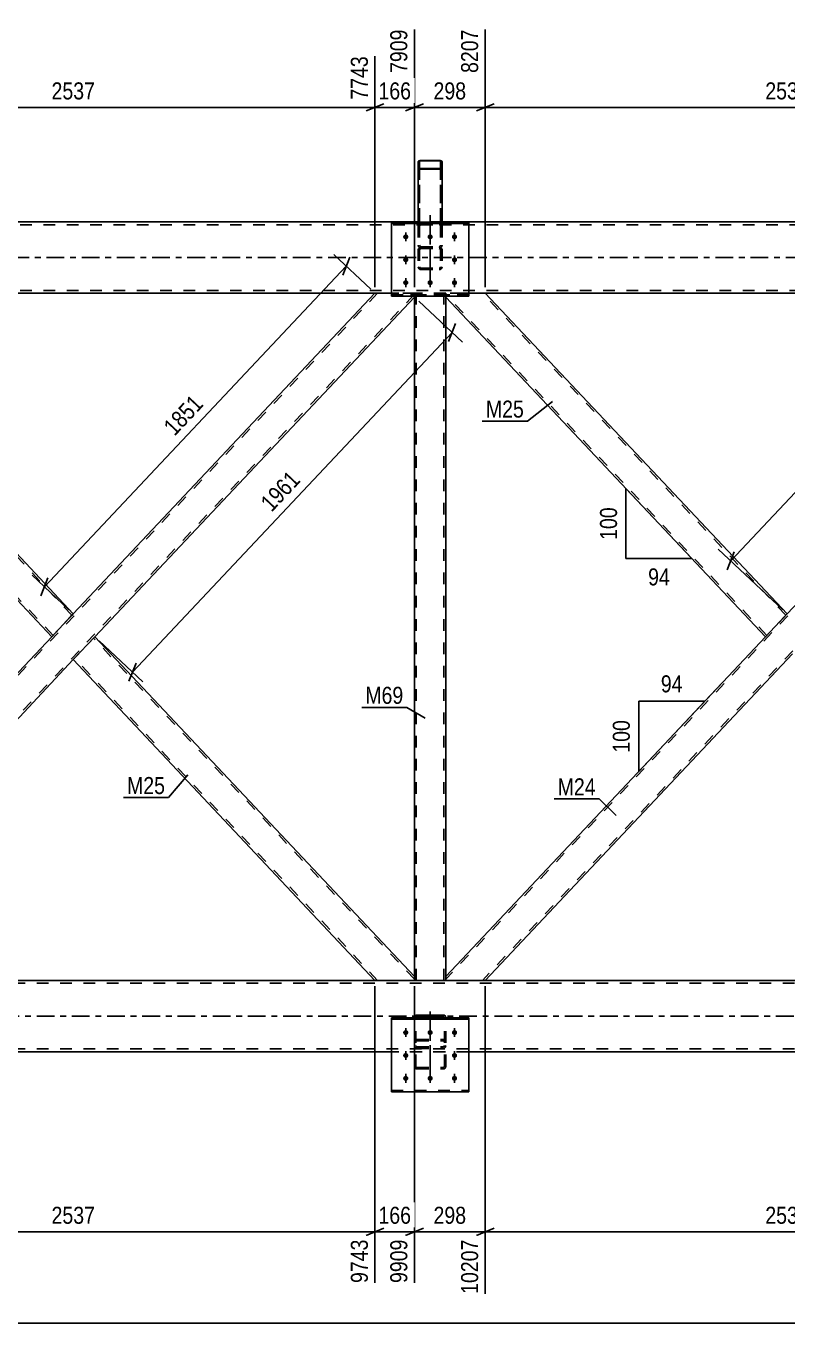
# Model space of a CAD drawing. Header units: millimetres. Extents: x -156 to 1033, y -616 to 225.
# Drawn here: x 232.9 to 360.9, y -179.3 to 39 of the extents above; entities that cross this region are included whole.
import ezdxf

# ---------------------------------------------------------------- set-up
doc = ezdxf.new("R2010")
doc.units = ezdxf.units.MM
doc.linetypes.add('DXK_LINE_DOT2', pattern=[3.9198, 1.9599, -1.9599])
doc.linetypes.add('DXK_LINE_DOT3', pattern=[5.9187, 2.979, -0.9799, 0.9799, -0.9799])
doc.styles.add('Arial Narrow', font='ARIALN.TTF', dxfattribs={"height": 0.2})

# ---------------------------------------------------------------- blocks, each defined once
blk = doc.blocks.new('Bolt-404205526-1404 - 1399')
at = {"color": 1, "linetype": 'DXK_LINE_DOT2'}
for p, q in [((296.8, -129.99), (296.8, -131.12)), ((300.9, -129.99), (300.9, -131.12)), ((305, -129.99), (305, -131.12)), ((296.8, -133.84), (296.8, -134.97)), ((305, -133.84), (305, -134.97)), ((296.8, -137.69), (296.8, -138.83)), ((300.9, -137.69), (300.9, -138.83)), ((305, -137.69), (305, -138.83))]:
    blk.add_line(p, q, dxfattribs=at)
blk = doc.blocks.new('Bolt-404205526-1406 - 1399')
at = {"color": 1, "linetype": 'DXK_LINE_DOT2'}
for p, q in [((296.8, 3.08), (296.8, 4.21)), ((300.9, 3.08), (300.9, 4.21)), ((305, 3.08), (305, 4.21)), ((296.8, -0.77), (296.8, 0.36)), ((305, -0.77), (305, 0.36)), ((296.8, -4.63), (296.8, -3.49)), ((300.9, -4.63), (300.9, -3.49)), ((305, -4.63), (305, -3.49))]:
    blk.add_line(p, q, dxfattribs=at)
blk = doc.blocks.new('Bolt-404205526-1407 - 1399')
at = {"linetype": 'Continuous'}
for points in [[(296.8, 3.89), (296.89, 3.88), (296.98, 3.85), (297.06, 3.81), (297.13, 3.75), (297.18, 3.68), (297.22, 3.6), (297.24, 3.52), (297.24, 3.43), (297.22, 3.35), (297.18, 3.27), (297.13, 3.2), (297.06, 3.14), (296.98, 3.1), (296.89, 3.07), (296.8, 3.06), (296.71, 3.07), (296.62, 3.1), (296.54, 3.14), (296.47, 3.2), (296.42, 3.27), (296.38, 3.35), (296.36, 3.43), (296.36, 3.52), (296.38, 3.6), (296.42, 3.68), (296.47, 3.75), (296.54, 3.81), (296.62, 3.85), (296.71, 3.88)], [(300.9, 3.89), (300.99, 3.88), (301.08, 3.85), (301.16, 3.81), (301.23, 3.75), (301.28, 3.68), (301.32, 3.6), (301.34, 3.52), (301.34, 3.43), (301.32, 3.35), (301.28, 3.27), (301.23, 3.2), (301.16, 3.14), (301.08, 3.1), (300.99, 3.07), (300.9, 3.06), (300.81, 3.07), (300.72, 3.1), (300.64, 3.14), (300.57, 3.2), (300.52, 3.27), (300.48, 3.35), (300.46, 3.43), (300.46, 3.52), (300.48, 3.6), (300.52, 3.68), (300.57, 3.75), (300.64, 3.81), (300.72, 3.85), (300.81, 3.88)], [(305, 3.89), (305.09, 3.88), (305.18, 3.85), (305.26, 3.81), (305.33, 3.75), (305.38, 3.68), (305.42, 3.6), (305.44, 3.52), (305.44, 3.43), (305.42, 3.35), (305.38, 3.27), (305.33, 3.2), (305.26, 3.14), (305.18, 3.1), (305.09, 3.07), (305, 3.06), (304.91, 3.07), (304.82, 3.1), (304.74, 3.14), (304.67, 3.2), (304.62, 3.27), (304.58, 3.35), (304.56, 3.43), (304.56, 3.52), (304.58, 3.6), (304.62, 3.68), (304.67, 3.75), (304.74, 3.81), (304.82, 3.85), (304.91, 3.88)], [(296.8, 0.04), (296.89, 0.03), (296.98, 0), (297.06, -0.04), (297.13, -0.1), (297.18, -0.17), (297.22, -0.25), (297.24, -0.33), (297.24, -0.42), (297.22, -0.51), (297.18, -0.58), (297.13, -0.65), (297.06, -0.71), (296.98, -0.76), (296.89, -0.78), (296.8, -0.79), (296.71, -0.78), (296.62, -0.76), (296.54, -0.71), (296.47, -0.65), (296.42, -0.58), (296.38, -0.51), (296.36, -0.42), (296.36, -0.33), (296.38, -0.25), (296.42, -0.17), (296.47, -0.1), (296.54, -0.04), (296.62, 0), (296.71, 0.03)], [(305, 0.04), (305.09, 0.03), (305.18, 0), (305.26, -0.04), (305.33, -0.1), (305.38, -0.17), (305.42, -0.25), (305.44, -0.33), (305.44, -0.42), (305.42, -0.51), (305.38, -0.58), (305.33, -0.65), (305.26, -0.71), (305.18, -0.76), (305.09, -0.78), (305, -0.79), (304.91, -0.78), (304.82, -0.76), (304.74, -0.71), (304.67, -0.65), (304.62, -0.58), (304.58, -0.51), (304.56, -0.42), (304.56, -0.33), (304.58, -0.25), (304.62, -0.17), (304.67, -0.1), (304.74, -0.04), (304.82, 0), (304.91, 0.03)], [(296.8, -3.82), (296.89, -3.83), (296.98, -3.85), (297.06, -3.9), (297.13, -3.95), (297.18, -4.02), (297.22, -4.1), (297.24, -4.19), (297.24, -4.27), (297.22, -4.36), (297.18, -4.44), (297.13, -4.51), (297.06, -4.56), (296.98, -4.61), (296.89, -4.63), (296.8, -4.64), (296.71, -4.63), (296.62, -4.61), (296.54, -4.56), (296.47, -4.51), (296.42, -4.44), (296.38, -4.36), (296.36, -4.27), (296.36, -4.19), (296.38, -4.1), (296.42, -4.02), (296.47, -3.95), (296.54, -3.9), (296.62, -3.85), (296.71, -3.83)], [(300.9, -3.82), (300.99, -3.83), (301.08, -3.85), (301.16, -3.9), (301.23, -3.95), (301.28, -4.02), (301.32, -4.1), (301.34, -4.19), (301.34, -4.27), (301.32, -4.36), (301.28, -4.44), (301.23, -4.51), (301.16, -4.56), (301.08, -4.61), (300.99, -4.63), (300.9, -4.64), (300.81, -4.63), (300.72, -4.61), (300.64, -4.56), (300.57, -4.51), (300.52, -4.44), (300.48, -4.36), (300.46, -4.27), (300.46, -4.19), (300.48, -4.1), (300.52, -4.02), (300.57, -3.95), (300.64, -3.9), (300.72, -3.85), (300.81, -3.83)], [(305, -3.82), (305.09, -3.83), (305.18, -3.85), (305.26, -3.9), (305.33, -3.95), (305.38, -4.02), (305.42, -4.1), (305.44, -4.19), (305.44, -4.27), (305.42, -4.36), (305.38, -4.44), (305.33, -4.51), (305.26, -4.56), (305.18, -4.61), (305.09, -4.63), (305, -4.64), (304.91, -4.63), (304.82, -4.61), (304.74, -4.56), (304.67, -4.51), (304.62, -4.44), (304.58, -4.36), (304.56, -4.27), (304.56, -4.19), (304.58, -4.1), (304.62, -4.02), (304.67, -3.95), (304.74, -3.9), (304.82, -3.85), (304.91, -3.83)]]:
    blk.add_hatch(color=1, dxfattribs=at).paths.add_polyline_path(points)
at = {"color": 1, "linetype": 'Continuous'}
for p, q in [((296.8, 3.87), (296.8, 2.74)), ((300.9, 3.87), (300.9, 2.74)), ((305, 3.87), (305, 2.74)), ((296.8, 0.02), (296.8, -1.12)), ((305, 0.02), (305, -1.12)), ((296.8, -3.83), (296.8, -4.97)), ((300.9, -3.83), (300.9, -4.97)), ((305, -3.83), (305, -4.97))]:
    blk.add_line(p, q, dxfattribs=at)
blk = doc.blocks.new('Bolt-404205526-1409 - 1399')
at = {"linetype": 'Continuous'}
for points in [[(296.8, -129.97), (296.89, -129.98), (296.98, -130), (297.06, -130.05), (297.13, -130.11), (297.18, -130.18), (297.22, -130.25), (297.24, -130.34), (297.24, -130.43), (297.22, -130.51), (297.18, -130.59), (297.13, -130.66), (297.06, -130.72), (296.98, -130.76), (296.89, -130.79), (296.8, -130.8), (296.71, -130.79), (296.62, -130.76), (296.54, -130.72), (296.47, -130.66), (296.42, -130.59), (296.38, -130.51), (296.36, -130.43), (296.36, -130.34), (296.38, -130.25), (296.42, -130.18), (296.47, -130.11), (296.54, -130.05), (296.62, -130), (296.71, -129.98)], [(300.9, -129.97), (300.99, -129.98), (301.08, -130), (301.16, -130.05), (301.23, -130.11), (301.28, -130.18), (301.32, -130.25), (301.34, -130.34), (301.34, -130.43), (301.32, -130.51), (301.28, -130.59), (301.23, -130.66), (301.16, -130.72), (301.08, -130.76), (300.99, -130.79), (300.9, -130.8), (300.81, -130.79), (300.72, -130.76), (300.64, -130.72), (300.57, -130.66), (300.52, -130.59), (300.48, -130.51), (300.46, -130.43), (300.46, -130.34), (300.48, -130.25), (300.52, -130.18), (300.57, -130.11), (300.64, -130.05), (300.72, -130), (300.81, -129.98)], [(305, -129.97), (305.09, -129.98), (305.18, -130), (305.26, -130.05), (305.33, -130.11), (305.38, -130.18), (305.42, -130.25), (305.44, -130.34), (305.44, -130.43), (305.42, -130.51), (305.38, -130.59), (305.33, -130.66), (305.26, -130.72), (305.18, -130.76), (305.09, -130.79), (305, -130.8), (304.91, -130.79), (304.82, -130.76), (304.74, -130.72), (304.67, -130.66), (304.62, -130.59), (304.58, -130.51), (304.56, -130.43), (304.56, -130.34), (304.58, -130.25), (304.62, -130.18), (304.67, -130.11), (304.74, -130.05), (304.82, -130), (304.91, -129.98)], [(296.8, -133.82), (296.89, -133.83), (296.98, -133.86), (297.06, -133.9), (297.13, -133.96), (297.18, -134.03), (297.22, -134.11), (297.24, -134.19), (297.24, -134.28), (297.22, -134.36), (297.18, -134.44), (297.13, -134.51), (297.06, -134.57), (296.98, -134.61), (296.89, -134.64), (296.8, -134.65), (296.71, -134.64), (296.62, -134.61), (296.54, -134.57), (296.47, -134.51), (296.42, -134.44), (296.38, -134.36), (296.36, -134.28), (296.36, -134.19), (296.38, -134.11), (296.42, -134.03), (296.47, -133.96), (296.54, -133.9), (296.62, -133.86), (296.71, -133.83)], [(305, -133.82), (305.09, -133.83), (305.18, -133.86), (305.26, -133.9), (305.33, -133.96), (305.38, -134.03), (305.42, -134.11), (305.44, -134.19), (305.44, -134.28), (305.42, -134.36), (305.38, -134.44), (305.33, -134.51), (305.26, -134.57), (305.18, -134.61), (305.09, -134.64), (305, -134.65), (304.91, -134.64), (304.82, -134.61), (304.74, -134.57), (304.67, -134.51), (304.62, -134.44), (304.58, -134.36), (304.56, -134.28), (304.56, -134.19), (304.58, -134.11), (304.62, -134.03), (304.67, -133.96), (304.74, -133.9), (304.82, -133.86), (304.91, -133.83)], [(296.8, -137.67), (296.89, -137.68), (296.98, -137.71), (297.06, -137.75), (297.13, -137.81), (297.18, -137.88), (297.22, -137.96), (297.24, -138.04), (297.24, -138.13), (297.22, -138.22), (297.18, -138.29), (297.13, -138.36), (297.06, -138.42), (296.98, -138.47), (296.89, -138.49), (296.8, -138.5), (296.71, -138.49), (296.62, -138.47), (296.54, -138.42), (296.47, -138.36), (296.42, -138.29), (296.38, -138.22), (296.36, -138.13), (296.36, -138.04), (296.38, -137.96), (296.42, -137.88), (296.47, -137.81), (296.54, -137.75), (296.62, -137.71), (296.71, -137.68)], [(300.9, -137.67), (300.99, -137.68), (301.08, -137.71), (301.16, -137.75), (301.23, -137.81), (301.28, -137.88), (301.32, -137.96), (301.34, -138.04), (301.34, -138.13), (301.32, -138.22), (301.28, -138.29), (301.23, -138.36), (301.16, -138.42), (301.08, -138.47), (300.99, -138.49), (300.9, -138.5), (300.81, -138.49), (300.72, -138.47), (300.64, -138.42), (300.57, -138.36), (300.52, -138.29), (300.48, -138.22), (300.46, -138.13), (300.46, -138.04), (300.48, -137.96), (300.52, -137.88), (300.57, -137.81), (300.64, -137.75), (300.72, -137.71), (300.81, -137.68)], [(305, -137.67), (305.09, -137.68), (305.18, -137.71), (305.26, -137.75), (305.33, -137.81), (305.38, -137.88), (305.42, -137.96), (305.44, -138.04), (305.44, -138.13), (305.42, -138.22), (305.38, -138.29), (305.33, -138.36), (305.26, -138.42), (305.18, -138.47), (305.09, -138.49), (305, -138.5), (304.91, -138.49), (304.82, -138.47), (304.74, -138.42), (304.67, -138.36), (304.62, -138.29), (304.58, -138.22), (304.56, -138.13), (304.56, -138.04), (304.58, -137.96), (304.62, -137.88), (304.67, -137.81), (304.74, -137.75), (304.82, -137.71), (304.91, -137.68)]]:
    blk.add_hatch(color=1, dxfattribs=at).paths.add_polyline_path(points)
at = {"color": 1, "linetype": 'Continuous'}
for p, q in [((296.8, -130.78), (296.8, -129.64)), ((300.9, -130.78), (300.9, -129.64)), ((305, -130.78), (305, -129.64)), ((296.8, -134.63), (296.8, -133.5)), ((305, -134.63), (305, -133.5)), ((296.8, -138.48), (296.8, -137.35)), ((300.9, -138.48), (300.9, -137.35)), ((305, -138.48), (305, -137.35))]:
    blk.add_line(p, q, dxfattribs=at)
blk = doc.blocks.new('Part-404205526-1579 - 1399')
at = {"color": 7, "linetype": 'DXK_LINE_DOT2'}
for p, q in [((298.26, -127.94), (298.27, -127.91)), ((298.26, -136.05), (298.26, -127.94)), ((298.52, -127.84), (298.5, -127.94)), ((298.5, -136.05), (298.5, -127.94)), ((298.57, -127.76), (298.52, -127.84)), ((298.65, -127.71), (298.57, -127.76)), ((298.74, -127.69), (298.65, -127.71)), ((298.74, -127.69), (303.06, -127.69)), ((303.15, -127.71), (303.06, -127.69)), ((303.23, -127.76), (303.15, -127.71)), ((303.28, -127.84), (303.23, -127.76)), ((303.3, -127.94), (303.28, -127.84)), ((303.3, -136.05), (303.3, -127.94)), ((303.53, -127.91), (303.54, -127.94)), ((303.54, -136.05), (303.54, -127.94)), ((298.3, -131.81), (298.26, -131.99)), ((298.3, -132.73), (298.26, -132.54)), ((298.4, -131.67), (298.3, -131.81)), ((298.56, -131.57), (298.4, -131.67)), ((298.5, -131.99), (298.52, -131.9)), ((298.5, -132.54), (298.52, -132.64)), ((298.52, -131.9), (298.57, -131.83)), ((298.52, -132.64), (298.57, -132.72)), ((298.74, -131.54), (298.56, -131.57)), ((298.74, -133.05), (298.56, -133.01)), ((298.57, -131.83), (298.65, -131.78)), ((298.57, -132.72), (298.65, -132.78)), ((298.65, -131.78), (298.74, -131.76)), ((298.65, -132.78), (298.74, -132.79)), ((298.74, -131.54), (303.06, -131.54)), ((298.74, -131.76), (303.06, -131.76)), ((298.74, -132.79), (303.06, -132.79)), ((298.74, -133.05), (303.06, -133.05)), ((303.24, -131.57), (303.06, -131.54)), ((303.06, -131.76), (303.15, -131.78)), ((303.06, -132.79), (303.15, -132.78)), ((303.24, -133.01), (303.06, -133.05)), ((303.15, -131.78), (303.23, -131.83)), ((303.15, -132.78), (303.23, -132.72)), ((303.23, -131.83), (303.28, -131.9)), ((303.23, -132.72), (303.28, -132.64)), ((303.4, -131.67), (303.24, -131.57)), ((303.28, -131.9), (303.3, -131.99)), ((303.28, -132.64), (303.3, -132.54)), ((303.5, -131.81), (303.4, -131.67)), ((303.54, -131.99), (303.5, -131.81)), ((303.54, -132.54), (303.5, -132.73)), ((298.26, -136.05), (298.3, -136.22)), ((298.3, -136.22), (298.4, -136.36)), ((298.4, -136.36), (298.56, -136.46)), ((298.52, -136.13), (298.5, -136.05)), ((298.57, -136.21), (298.52, -136.13)), ((298.56, -136.46), (298.74, -136.5)), ((298.65, -136.25), (298.57, -136.21)), ((298.74, -136.27), (298.65, -136.25)), ((298.74, -136.27), (303.06, -136.27)), ((298.74, -136.5), (303.06, -136.5)), ((303.15, -136.25), (303.06, -136.27)), ((303.06, -136.5), (303.24, -136.46)), ((303.23, -136.21), (303.15, -136.25)), ((303.28, -136.13), (303.23, -136.21)), ((303.24, -136.46), (303.4, -136.36)), ((303.3, -136.05), (303.28, -136.13)), ((303.4, -136.36), (303.5, -136.22)), ((303.5, -136.22), (303.54, -136.05))]:
    blk.add_line(p, q, dxfattribs=at)
at = {"color": 2, "linetype": 'Continuous'}
for p, q in [((298.27, -127.91), (298.3, -127.75)), ((298.56, -127.47), (298.74, -127.43)), ((298.74, -127.43), (303.06, -127.43)), ((303.06, -127.43), (303.24, -127.47)), ((303.5, -127.75), (303.53, -127.91))]:
    blk.add_line(p, q, dxfattribs=at)
at = {"color": 7, "linetype": 'DXK_LINE_DOT3'}
blk.add_line((300.9, -126.82), (300.9, -137.44), dxfattribs=at)
at = {"color": 2, "linetype": 'Continuous'}
for centre, start, end in [((298.76, -127.92), 114.32, 159.2417), ((303.04, -127.92), 20.7583, 65.68)]:
    blk.add_arc(centre, 0.496, start, end, dxfattribs=at)
at = {"color": 7, "linetype": 'DXK_LINE_DOT2'}
for centre, start, end in [((298.76, -132.56), 200.7583, 245.68), ((303.04, -132.56), 294.32, 339.2417)]:
    blk.add_arc(centre, 0.496, start, end, dxfattribs=at)
blk = doc.blocks.new('Part-404205526-1487 - 1399')
at = {"color": 7, "linetype": 'DXK_LINE_DOT2'}
for p, q in [((863.9, -122.08), (-67.1, -122.08)), ((863.9, -121.6), (-56.46, -121.6)), ((863.9, -133.12), (-67.1, -133.12)), ((863.9, -133.6), (48.72, -133.6)), ((307.4, -133.6), (294.4, -133.6))]:
    blk.add_line(p, q, dxfattribs=at)
at = {"color": 2, "linetype": 'Continuous'}
for p, q in [((859.1, -121.6), (58.5, -121.6)), ((294.4, -133.6), (76.64, -133.6)), ((474.4, -133.6), (307.4, -133.6))]:
    blk.add_line(p, q, dxfattribs=at)
at = {"color": 7, "linetype": 'DXK_LINE_DOT3'}
blk.add_line((-67.1, -127.6), (863.9, -127.6), dxfattribs=at)
blk = doc.blocks.new('Part-404205526-1502 - 1399')
at = {"color": 7, "linetype": 'DXK_LINE_DOT2'}
for p, q in [((919.9, 5.52), (-18.1, 5.52)), ((302.9, 6), (298.9, 6)), ((919.9, -5.52), (-18.1, -5.52)), ((307.4, -6), (294.4, -6))]:
    blk.add_line(p, q, dxfattribs=at)
at = {"color": 2, "linetype": 'Continuous'}
for p, q in [((298.9, 6), (62.91, 6)), ((478.9, 6), (302.9, 6)), ((294.4, -6), (67.41, -6)), ((474.4, -6), (307.4, -6))]:
    blk.add_line(p, q, dxfattribs=at)
at = {"color": 7, "linetype": 'DXK_LINE_DOT3'}
blk.add_line((-18.1, 0), (919.9, 0), dxfattribs=at)
blk = doc.blocks.new('Part-404205526-1570 - 1399')
at = {"color": 2, "linetype": 'Continuous'}
for p, q in [((244.53, -63.8), (240.9, -67.65)), ((298.26, -120.94), (244.53, -63.8)), ((291.63, -121.6), (240.9, -67.65)), ((298.26, -121.6), (298.26, -120.94))]:
    blk.add_line(p, q, dxfattribs=at)
at = {"color": 7, "linetype": 'DXK_LINE_DOT2'}
for p, q in [((298.26, -121.41), (244.31, -64.03)), ((241.12, -67.42), (241.14, -67.4)), ((292.07, -121.6), (241.12, -67.42)), ((298.26, -121.6), (291.63, -121.6))]:
    blk.add_line(p, q, dxfattribs=at)
blk = doc.blocks.new('Part-404205526-1580 - 1399')
at = {"color": 7, "linetype": 'DXK_LINE_DOT3'}
blk.add_line((300.9, 7.12), (300.9, -3.58), dxfattribs=at)
at = {"color": 7, "linetype": 'DXK_LINE_DOT2'}
for p, q in [((298.9, 5.31), (298.94, 5.51)), ((298.9, 5.31), (298.9, -1.59)), ((299.16, 5.41), (299.14, 5.31)), ((299.14, 5.31), (299.14, -1.59)), ((299.21, 5.49), (299.16, 5.41)), ((299.2, 5.79), (299.38, 5.83)), ((299.29, 5.55), (299.21, 5.49)), ((299.38, 5.57), (299.29, 5.55)), ((299.38, 5.83), (302.42, 5.83)), ((299.38, 5.57), (302.42, 5.57)), ((302.42, 5.83), (302.6, 5.79)), ((302.51, 5.55), (302.42, 5.57)), ((302.59, 5.49), (302.51, 5.55)), ((302.64, 5.41), (302.59, 5.49)), ((302.66, 5.31), (302.64, 5.41)), ((302.66, 5.31), (302.66, -1.59)), ((302.86, 5.51), (302.9, 5.31)), ((302.9, 5.31), (302.9, -1.59)), ((298.94, 1.88), (298.9, 2.08)), ((298.94, 1.44), (298.9, 1.27)), ((299.04, 1.59), (298.94, 1.44)), ((299.2, 1.69), (299.04, 1.59)), ((299.14, 2.08), (299.16, 1.98)), ((299.14, 1.27), (299.16, 1.36)), ((299.16, 1.98), (299.21, 1.9)), ((299.16, 1.36), (299.21, 1.43)), ((299.38, 1.72), (299.2, 1.69)), ((299.38, 1.57), (299.2, 1.61)), ((299.21, 1.9), (299.29, 1.84)), ((299.21, 1.43), (299.29, 1.48)), ((299.29, 1.84), (299.38, 1.82)), ((299.29, 1.48), (299.38, 1.5)), ((299.38, 1.82), (302.42, 1.82)), ((299.38, 1.72), (302.42, 1.72)), ((299.38, 1.57), (302.42, 1.57)), ((299.38, 1.5), (302.42, 1.5)), ((302.42, 1.82), (302.51, 1.84)), ((302.6, 1.69), (302.42, 1.72)), ((302.6, 1.61), (302.42, 1.57)), ((302.42, 1.5), (302.51, 1.48)), ((302.51, 1.84), (302.59, 1.9)), ((302.51, 1.48), (302.59, 1.43)), ((302.59, 1.9), (302.64, 1.98)), ((302.59, 1.43), (302.64, 1.36)), ((302.76, 1.59), (302.6, 1.69)), ((302.64, 1.98), (302.66, 2.08)), ((302.64, 1.36), (302.66, 1.27)), ((302.86, 1.44), (302.76, 1.59)), ((302.9, 2.08), (302.86, 1.88)), ((302.9, 1.27), (302.86, 1.44)), ((298.9, -1.59), (298.94, -1.76)), ((298.94, -1.76), (299.04, -1.91)), ((299.04, -1.91), (299.2, -2)), ((299.16, -1.67), (299.14, -1.59)), ((299.21, -1.75), (299.16, -1.67)), ((299.2, -2), (299.38, -2.04)), ((299.29, -1.8), (299.21, -1.75)), ((299.38, -1.81), (299.29, -1.8)), ((299.38, -1.81), (302.42, -1.81)), ((299.38, -2.04), (302.42, -2.04)), ((302.51, -1.8), (302.42, -1.81)), ((302.42, -2.04), (302.6, -2)), ((302.59, -1.75), (302.51, -1.8)), ((302.64, -1.67), (302.59, -1.75)), ((302.6, -2), (302.76, -1.91)), ((302.66, -1.59), (302.64, -1.67)), ((302.76, -1.91), (302.86, -1.76)), ((302.86, -1.76), (302.9, -1.59))]:
    blk.add_line(p, q, dxfattribs=at)
for centre, start, end in [((299.4, 5.33), 114.32, 159.2417), ((302.4, 5.33), 20.7583, 65.68), ((299.4, 2.06), 200.7583, 245.68), ((302.4, 2.06), 294.32, 339.2417)]:
    blk.add_arc(centre, 0.496, start, end, dxfattribs=at)
blk = doc.blocks.new('Part-404205526-1610 - 1399')
at = {"color": 7, "linetype": 'DXK_LINE_DOT2'}
for p, q in [((303.54, -6), (298.26, -6)), ((298.26, -6.66), (298.26, -6)), ((298.58, -121.6), (298.58, -6)), ((303.22, -121.6), (303.22, -6)), ((303.54, -6.66), (303.54, -6)), ((298.26, -121.6), (298.26, -120.94)), ((298.26, -121.6), (303.54, -121.6)), ((303.54, -121.6), (303.54, -120.94))]:
    blk.add_line(p, q, dxfattribs=at)
at = {"color": 2, "linetype": 'Continuous'}
for p, q in [((298.26, -120.94), (298.26, -6.66)), ((303.54, -120.94), (303.54, -6.66))]:
    blk.add_line(p, q, dxfattribs=at)
blk = doc.blocks.new('Part-404205526-1660 - 1399')
at = {"color": 7, "linetype": 'DXK_LINE_DOT2'}
for p, q in [((310.17, -6), (303.54, -6)), ((303.54, -6.49), (303.54, -6)), ((357.5, -63.57), (303.54, -6.19)), ((360.69, -60.18), (309.73, -6)), ((360.87, -59.98), (360.47, -60.41)), ((357.5, -63.57), (357.52, -63.55))]:
    blk.add_line(p, q, dxfattribs=at)
at = {"color": 2, "linetype": 'Continuous'}
for p, q in [((303.54, -6.66), (303.54, -6.49)), ((360.9, -59.95), (310.17, -6)), ((357.28, -63.8), (303.54, -6.66)), ((360.47, -60.41), (357.28, -63.8)), ((360.9, -59.95), (360.47, -60.41))]:
    blk.add_line(p, q, dxfattribs=at)
blk = doc.blocks.new('Part-404205526-1665 - 1399')
at = {"color": 7, "linetype": 'DXK_LINE_DOT2'}
for p, q in [((412.08, -6), (303.54, -121.41)), ((418.27, -6.19), (309.73, -121.6)), ((418.27, -6), (411.64, -6)), ((360.9, -59.95), (357.28, -63.8)), ((364.53, -63.8), (360.9, -67.65)), ((310.17, -121.6), (303.54, -121.6))]:
    blk.add_line(p, q, dxfattribs=at)
at = {"color": 2, "linetype": 'Continuous'}
for p, q in [((411.64, -6), (360.9, -59.95)), ((418.27, -6.66), (418.27, -6)), ((418.27, -6.66), (364.53, -63.8)), ((357.28, -63.8), (303.54, -120.94)), ((360.9, -67.65), (310.17, -121.6)), ((303.54, -121.6), (303.54, -120.94))]:
    blk.add_line(p, q, dxfattribs=at)
blk = doc.blocks.new('Part-404205526-1680 - 1399')
at = {"color": 7, "linetype": 'DXK_LINE_DOT2'}
for p, q in [((292.07, -6), (183.54, -121.41)), ((298.26, -6.19), (189.73, -121.6)), ((298.26, -6), (291.63, -6)), ((298.26, -6.49), (298.26, -6)), ((240.9, -59.95), (237.28, -63.8)), ((244.53, -63.8), (240.9, -67.65)), ((190.17, -121.6), (183.54, -121.6))]:
    blk.add_line(p, q, dxfattribs=at)
at = {"color": 2, "linetype": 'Continuous'}
for p, q in [((291.63, -6), (240.9, -59.95)), ((298.26, -6.66), (298.26, -6.49)), ((298.26, -6.66), (244.53, -63.8)), ((237.28, -63.8), (183.54, -120.94)), ((240.9, -67.65), (190.17, -121.6)), ((183.54, -121.6), (183.54, -120.94))]:
    blk.add_line(p, q, dxfattribs=at)
blk = doc.blocks.new('Part-404205526-1685 - 1399')
at = {"color": 2, "linetype": 'Continuous'}
for p, q in [((183.54, -6.66), (183.54, -6)), ((240.9, -59.95), (190.17, -6)), ((237.28, -63.8), (183.54, -6.66)), ((240.46, -60.41), (237.28, -63.8)), ((240.9, -59.95), (240.46, -60.41))]:
    blk.add_line(p, q, dxfattribs=at)
at = {"color": 7, "linetype": 'DXK_LINE_DOT2'}
for p, q in [((190.17, -6), (183.54, -6)), ((237.5, -63.57), (183.54, -6.19)), ((240.68, -60.18), (189.73, -6)), ((240.87, -59.98), (240.46, -60.41)), ((237.5, -63.57), (237.51, -63.55))]:
    blk.add_line(p, q, dxfattribs=at)
blk = doc.blocks.new('Part-404205526-1697 - 1399')
at = {"color": 7, "linetype": 'DXK_LINE_DOT3'}
blk.add_line((300.9, -3.58), (300.9, 7.12), dxfattribs=at)
at = {"color": 7, "linetype": 'DXK_LINE_DOT2'}
for p, q in [((298.93, 5.48), (298.9, 5.31)), ((298.9, 5.31), (298.9, -1.59)), ((298.94, 5.51), (298.93, 5.48)), ((299.14, 5.31), (299.16, 5.41)), ((299.14, 5.31), (299.14, -1.59)), ((299.16, 5.41), (299.21, 5.5)), ((299.38, 5.83), (299.2, 5.79)), ((299.21, 5.5), (299.29, 5.55)), ((299.29, 5.55), (299.38, 5.57)), ((299.38, 5.83), (302.42, 5.83)), ((299.38, 5.57), (302.42, 5.57)), ((302.6, 5.79), (302.42, 5.83)), ((302.42, 5.57), (302.51, 5.55)), ((302.51, 5.55), (302.59, 5.5)), ((302.59, 5.5), (302.64, 5.41)), ((302.64, 5.41), (302.66, 5.31)), ((302.66, 5.31), (302.66, -1.59)), ((302.87, 5.48), (302.86, 5.51)), ((302.9, 5.31), (302.87, 5.48)), ((302.9, 5.31), (302.9, -1.59)), ((298.9, 2.08), (298.94, 1.88)), ((298.9, 1.27), (298.94, 1.44)), ((298.94, 1.44), (299.04, 1.59)), ((299.04, 1.59), (299.2, 1.69)), ((299.16, 1.98), (299.14, 2.08)), ((299.16, 1.36), (299.14, 1.27)), ((299.21, 1.9), (299.16, 1.98)), ((299.21, 1.43), (299.16, 1.36)), ((299.2, 1.69), (299.38, 1.72)), ((299.2, 1.61), (299.38, 1.57)), ((299.29, 1.84), (299.21, 1.9)), ((299.29, 1.48), (299.21, 1.43)), ((299.38, 1.82), (299.29, 1.84)), ((299.38, 1.5), (299.29, 1.48)), ((299.38, 1.82), (302.42, 1.82)), ((299.38, 1.72), (302.42, 1.72)), ((299.38, 1.57), (302.42, 1.57)), ((299.38, 1.5), (302.42, 1.5)), ((302.51, 1.84), (302.42, 1.82)), ((302.42, 1.72), (302.6, 1.69)), ((302.42, 1.57), (302.6, 1.61)), ((302.51, 1.48), (302.42, 1.5)), ((302.59, 1.9), (302.51, 1.84)), ((302.59, 1.43), (302.51, 1.48)), ((302.64, 1.98), (302.59, 1.9)), ((302.64, 1.36), (302.59, 1.43)), ((302.6, 1.69), (302.76, 1.59)), ((302.66, 2.08), (302.64, 1.98)), ((302.66, 1.27), (302.64, 1.36)), ((302.76, 1.59), (302.86, 1.44)), ((302.86, 1.88), (302.9, 2.08)), ((302.86, 1.44), (302.9, 1.27)), ((298.94, -1.76), (298.9, -1.59)), ((299.04, -1.91), (298.94, -1.76)), ((299.2, -2), (299.04, -1.91)), ((299.14, -1.59), (299.16, -1.67)), ((299.16, -1.67), (299.21, -1.75)), ((299.38, -2.04), (299.2, -2)), ((299.21, -1.75), (299.29, -1.8)), ((299.29, -1.8), (299.38, -1.81)), ((299.38, -1.81), (302.42, -1.81)), ((299.38, -2.04), (302.42, -2.04)), ((302.42, -1.81), (302.51, -1.8)), ((302.6, -2), (302.42, -2.04)), ((302.51, -1.8), (302.59, -1.75)), ((302.59, -1.75), (302.64, -1.67)), ((302.76, -1.91), (302.6, -2)), ((302.64, -1.67), (302.66, -1.59)), ((302.86, -1.76), (302.76, -1.91)), ((302.9, -1.59), (302.86, -1.76))]:
    blk.add_line(p, q, dxfattribs=at)
for centre, start, end in [((299.4, 5.33), 114.32, 159.2417), ((302.4, 5.33), 20.7583, 65.68), ((299.4, 2.06), 200.7583, 245.68), ((302.4, 2.06), 294.32, 339.2417)]:
    blk.add_arc(centre, 0.496, start, end, dxfattribs=at)
blk = doc.blocks.new('Part-404205526-1698 - 1399')
at = {"color": 7, "linetype": 'DXK_LINE_DOT2'}
for p, q in [((298.3, -127.75), (298.26, -127.94)), ((298.26, -136.05), (298.26, -127.94)), ((298.5, -127.94), (298.52, -127.84)), ((298.5, -136.05), (298.5, -127.94)), ((298.52, -127.84), (298.57, -127.76)), ((298.74, -127.43), (298.56, -127.47)), ((298.57, -127.76), (298.65, -127.71)), ((298.65, -127.71), (298.74, -127.69)), ((298.74, -127.43), (303.06, -127.43)), ((298.74, -127.69), (303.06, -127.69)), ((303.24, -127.47), (303.06, -127.43)), ((303.06, -127.69), (303.15, -127.71)), ((303.15, -127.71), (303.23, -127.76)), ((303.23, -127.76), (303.28, -127.84)), ((303.28, -127.84), (303.3, -127.94)), ((303.3, -136.05), (303.3, -127.94)), ((303.54, -127.94), (303.5, -127.75)), ((303.54, -136.05), (303.54, -127.94)), ((298.26, -131.99), (298.3, -131.81)), ((298.26, -132.54), (298.3, -132.73)), ((298.3, -131.81), (298.4, -131.67)), ((298.4, -131.67), (298.56, -131.57)), ((298.52, -131.9), (298.5, -131.99)), ((298.52, -132.64), (298.5, -132.54)), ((298.57, -131.83), (298.52, -131.9)), ((298.57, -132.72), (298.52, -132.64)), ((298.56, -131.57), (298.74, -131.54)), ((298.56, -133.01), (298.74, -133.05)), ((298.65, -131.78), (298.57, -131.83)), ((298.65, -132.78), (298.57, -132.72)), ((298.74, -131.76), (298.65, -131.78)), ((298.74, -132.79), (298.65, -132.78)), ((298.74, -131.54), (303.06, -131.54)), ((298.74, -131.76), (303.06, -131.76)), ((298.74, -132.79), (303.06, -132.79)), ((298.74, -133.05), (303.06, -133.05)), ((303.06, -131.54), (303.24, -131.57)), ((303.15, -131.78), (303.06, -131.76)), ((303.15, -132.78), (303.06, -132.79)), ((303.06, -133.05), (303.24, -133.01)), ((303.23, -131.83), (303.15, -131.78)), ((303.23, -132.72), (303.15, -132.78)), ((303.28, -131.9), (303.23, -131.83)), ((303.28, -132.64), (303.23, -132.72)), ((303.24, -131.57), (303.4, -131.67)), ((303.3, -131.99), (303.28, -131.9)), ((303.3, -132.54), (303.28, -132.64)), ((303.4, -131.67), (303.5, -131.81)), ((303.5, -131.81), (303.54, -131.99)), ((303.5, -132.73), (303.54, -132.54)), ((298.3, -136.22), (298.26, -136.05)), ((298.4, -136.36), (298.3, -136.22)), ((298.56, -136.46), (298.4, -136.36)), ((298.5, -136.05), (298.52, -136.13)), ((298.52, -136.13), (298.57, -136.21)), ((298.74, -136.5), (298.56, -136.46)), ((298.57, -136.21), (298.65, -136.25)), ((298.65, -136.25), (298.74, -136.27)), ((298.74, -136.27), (303.06, -136.27)), ((298.74, -136.5), (303.06, -136.5)), ((303.06, -136.27), (303.15, -136.25)), ((303.24, -136.46), (303.06, -136.5)), ((303.15, -136.25), (303.23, -136.21)), ((303.23, -136.21), (303.28, -136.13)), ((303.4, -136.36), (303.24, -136.46)), ((303.28, -136.13), (303.3, -136.05)), ((303.5, -136.22), (303.4, -136.36)), ((303.54, -136.05), (303.5, -136.22))]:
    blk.add_line(p, q, dxfattribs=at)
at = {"color": 7, "linetype": 'DXK_LINE_DOT3'}
blk.add_line((300.9, -137.44), (300.9, -126.82), dxfattribs=at)
at = {"color": 7, "linetype": 'DXK_LINE_DOT2'}
for centre, start, end in [((298.76, -127.92), 114.32, 159.2417), ((303.04, -127.92), 20.7583, 65.68), ((298.76, -132.56), 200.7583, 245.68), ((303.04, -132.56), 294.32, 339.2417)]:
    blk.add_arc(centre, 0.496, start, end, dxfattribs=at)
blk = doc.blocks.new('Part-404205526-1762 - 1399')
at = {"color": 2, "linetype": 'Continuous'}
for p, q in [((294.4, -127.91), (307.4, -127.91)), ((294.4, -140.34), (294.4, -127.91)), ((294.4, -128.13), (307.4, -128.13)), ((307.4, -140.34), (307.4, -127.91)), ((307.4, -140.34), (294.4, -140.34))]:
    blk.add_line(p, q, dxfattribs=at)
at = {"color": 7, "linetype": 'DXK_LINE_DOT2'}
blk.add_line((294.4, -140.12), (307.4, -140.12), dxfattribs=at)
blk = doc.blocks.new('Part-404205526-1768 - 1399')
at = {"color": 2, "linetype": 'Continuous'}
for p, q in [((307.4, 5.95), (294.4, 5.95)), ((294.4, 5.95), (294.4, -6.49)), ((294.4, 5.73), (307.4, 5.73)), ((307.4, -6.49), (307.4, 5.95)), ((294.4, -6.49), (307.4, -6.49))]:
    blk.add_line(p, q, dxfattribs=at)
at = {"color": 7, "linetype": 'DXK_LINE_DOT2'}
blk.add_line((294.4, -6.27), (307.4, -6.27), dxfattribs=at)
blk = doc.blocks.new('Part-404205526-1771 - 1399')
at = {"color": 7, "linetype": 'DXK_LINE_DOT2'}
for p, q in [((307.4, 5.95), (294.4, 5.95)), ((294.4, 5.95), (294.4, -6.49)), ((294.4, 5.73), (307.4, 5.73)), ((307.4, -6.49), (307.4, 5.95)), ((307.4, -6.27), (294.4, -6.27)), ((294.4, -6.49), (307.4, -6.49))]:
    blk.add_line(p, q, dxfattribs=at)
blk = doc.blocks.new('Part-404205526-1773 - 1399')
at = {"color": 7, "linetype": 'DXK_LINE_DOT2'}
for p, q in [((294.4, -140.34), (294.4, -127.91)), ((307.4, -127.91), (294.4, -127.91)), ((294.4, -128.13), (307.4, -128.13)), ((307.4, -140.34), (307.4, -127.91)), ((294.4, -140.12), (307.4, -140.12)), ((307.4, -140.34), (294.4, -140.34))]:
    blk.add_line(p, q, dxfattribs=at)
blk = doc.blocks.new('Part-404205526-25841 - 1399')
at = {"color": 2, "linetype": 'Continuous'}
for p, q in [((298.94, 16.23), (298.9, 16.16)), ((298.9, 16.16), (298.9, 5.95)), ((299.04, 16.28), (298.94, 16.23)), ((299.2, 16.32), (299.04, 16.28)), ((299.14, 16.16), (299.16, 16.19)), ((299.14, 16.16), (299.14, 15.05)), ((299.16, 16.19), (299.21, 16.22)), ((299.38, 16.33), (299.2, 16.32)), ((299.21, 16.22), (299.29, 16.24)), ((299.29, 16.24), (299.38, 16.25)), ((299.38, 16.33), (302.42, 16.33)), ((299.38, 16.25), (302.42, 16.25)), ((302.6, 16.32), (302.42, 16.33)), ((302.42, 16.25), (302.51, 16.24)), ((302.51, 16.24), (302.59, 16.22)), ((302.59, 16.22), (302.64, 16.19)), ((302.76, 16.28), (302.6, 16.32)), ((302.64, 16.19), (302.66, 16.16)), ((302.66, 16.16), (302.66, 15.05)), ((302.86, 16.23), (302.76, 16.28)), ((302.9, 16.16), (302.86, 16.23)), ((302.9, 16.16), (302.9, 5.95)), ((298.9, 15.05), (298.94, 14.99)), ((298.94, 14.99), (299.04, 14.93)), ((299.04, 14.93), (299.2, 14.89)), ((299.16, 15.02), (299.14, 15.05)), ((299.21, 14.99), (299.16, 15.02)), ((299.2, 14.89), (299.38, 14.88)), ((299.29, 14.97), (299.21, 14.99)), ((299.38, 14.97), (299.29, 14.97)), ((299.38, 14.97), (302.42, 14.97)), ((299.38, 14.88), (302.42, 14.88)), ((302.51, 14.97), (302.42, 14.97)), ((302.42, 14.88), (302.6, 14.89)), ((302.59, 14.99), (302.51, 14.97)), ((302.64, 15.02), (302.59, 14.99)), ((302.6, 14.89), (302.76, 14.93)), ((302.66, 15.05), (302.64, 15.02)), ((302.76, 14.93), (302.86, 14.99)), ((302.86, 14.99), (302.9, 15.05))]:
    blk.add_line(p, q, dxfattribs=at)
at = {"color": 7, "linetype": 'DXK_LINE_DOT2'}
for p, q in [((299.14, 15.05), (299.14, 5.69)), ((302.66, 15.05), (302.66, 5.69)), ((302.9, 6), (298.9, 6)), ((298.9, 5.95), (298.9, 5.69)), ((298.9, 5.83), (299.14, 5.83)), ((298.94, 5.62), (298.9, 5.69)), ((299.04, 5.56), (298.94, 5.62)), ((299.2, 5.53), (299.04, 5.56)), ((299.14, 5.69), (299.16, 5.65)), ((299.16, 5.65), (299.21, 5.63)), ((299.38, 5.51), (299.2, 5.53)), ((299.21, 5.63), (299.29, 5.61)), ((299.29, 5.61), (299.38, 5.6)), ((299.38, 5.6), (302.42, 5.6)), ((299.38, 5.51), (302.42, 5.51)), ((302.42, 5.6), (302.51, 5.61)), ((302.6, 5.53), (302.42, 5.51)), ((302.51, 5.61), (302.59, 5.63)), ((302.59, 5.63), (302.64, 5.65)), ((302.76, 5.56), (302.6, 5.53)), ((302.64, 5.65), (302.66, 5.69)), ((302.66, 5.83), (302.9, 5.83)), ((302.86, 5.62), (302.76, 5.56)), ((302.9, 5.69), (302.86, 5.62)), ((302.9, 5.95), (302.9, 5.69))]:
    blk.add_line(p, q, dxfattribs=at)
blk = doc.blocks.new('Part-404205526-25840 - 1399')
at = {"color": 7, "linetype": 'DXK_LINE_DOT2'}
for p, q in [((298.9, 16.16), (298.94, 16.22)), ((298.9, 16.16), (298.9, 5.69)), ((298.94, 16.22), (299.04, 16.28)), ((299.04, 16.28), (299.2, 16.32)), ((299.16, 16.19), (299.14, 16.16)), ((299.14, 16.16), (299.14, 5.69)), ((299.21, 16.22), (299.16, 16.19)), ((299.2, 16.32), (299.38, 16.33)), ((299.29, 16.24), (299.21, 16.22)), ((299.38, 16.24), (299.29, 16.24)), ((299.38, 16.33), (302.42, 16.33)), ((299.38, 16.24), (302.42, 16.24)), ((302.42, 16.33), (302.6, 16.32)), ((302.51, 16.24), (302.42, 16.24)), ((302.59, 16.22), (302.51, 16.24)), ((302.64, 16.19), (302.59, 16.22)), ((302.6, 16.32), (302.76, 16.28)), ((302.66, 16.16), (302.64, 16.19)), ((302.66, 16.16), (302.66, 5.69)), ((302.76, 16.28), (302.86, 16.22)), ((302.86, 16.22), (302.9, 16.16)), ((302.9, 16.16), (302.9, 5.69)), ((298.94, 14.98), (298.9, 15.05)), ((299.04, 14.93), (298.94, 14.98)), ((299.2, 14.89), (299.04, 14.93)), ((299.14, 15.05), (299.16, 15.02)), ((299.16, 15.02), (299.21, 14.99)), ((299.38, 14.88), (299.2, 14.89)), ((299.21, 14.99), (299.29, 14.97)), ((299.29, 14.97), (299.38, 14.96)), ((299.38, 14.96), (302.42, 14.96)), ((299.38, 14.88), (302.42, 14.88)), ((302.42, 14.96), (302.51, 14.97)), ((302.6, 14.89), (302.42, 14.88)), ((302.51, 14.97), (302.59, 14.99)), ((302.59, 14.99), (302.64, 15.02)), ((302.76, 14.93), (302.6, 14.89)), ((302.64, 15.02), (302.66, 15.05)), ((302.86, 14.98), (302.76, 14.93)), ((302.9, 15.05), (302.86, 14.98)), ((302.9, 6), (298.9, 6)), ((298.9, 5.83), (299.14, 5.83)), ((298.9, 5.69), (298.94, 5.62)), ((298.94, 5.62), (299.04, 5.57)), ((299.04, 5.57), (299.2, 5.53)), ((299.16, 5.66), (299.14, 5.69)), ((299.21, 5.63), (299.16, 5.66)), ((299.2, 5.53), (299.38, 5.51)), ((299.29, 5.61), (299.21, 5.63)), ((299.38, 5.6), (299.29, 5.61)), ((299.38, 5.6), (302.42, 5.6)), ((299.38, 5.51), (302.42, 5.51)), ((302.51, 5.61), (302.42, 5.6)), ((302.42, 5.51), (302.6, 5.53)), ((302.59, 5.63), (302.51, 5.61)), ((302.64, 5.66), (302.59, 5.63)), ((302.6, 5.53), (302.76, 5.57)), ((302.66, 5.69), (302.64, 5.66)), ((302.66, 5.83), (302.9, 5.83)), ((302.76, 5.57), (302.86, 5.62)), ((302.86, 5.62), (302.9, 5.69))]:
    blk.add_line(p, q, dxfattribs=at)
blk = doc.blocks.new('StraightDimension-404205526-20066 - 1399')
at = {"color": 7, "linetype": 'Continuous'}
for p, q in [((310.17, -122.6), (310.17, -174.34)), ((411.64, -122.6), (411.64, -174.34)), ((311.67, -163.3), (308.67, -164.5)), ((410.14, -164.5), (413.14, -163.3)), ((310.17, -163.9), (411.64, -163.9))]:
    blk.add_line(p, q, dxfattribs=at)
at = {"color": 0}
blk.add_wipeout([(365.16, -163.15), (365.16, -158.95), (356.65, -158.95), (356.65, -163.15)], dxfattribs=at)
at = {"color": 0, "linetype": 'Continuous'}
blk.add_wipeout([(411.04, -164.6), (406.84, -164.6), (406.84, -174.94), (411.04, -174.94)], dxfattribs=at)
at = {"color": 3, "style": 'Arial Narrow'}
blk.add_text('2537', height=2.863, dxfattribs=at).set_placement((357.25, -162.55))
at = {"color": 3, "linetype": 'Continuous', "style": 'Arial Narrow'}
blk.add_text('12743', height=2.863, rotation=90.0002, dxfattribs=at).set_placement((410.44, -174.34))
blk = doc.blocks.new('StraightDimension-404205526-16393 - 1399')
at = {"color": 7, "linetype": 'Continuous'}
for p, q in [((298.26, -5), (298.26, 38.36)), ((310.17, -5), (310.17, 38.36)), ((296.76, 24.65), (299.76, 25.85)), ((298.26, 25.25), (310.17, 25.25)), ((311.67, 25.85), (308.67, 24.65))]:
    blk.add_line(p, q, dxfattribs=at)
at = {"color": 0}
blk.add_wipeout([(307.56, 26), (307.56, 30.2), (300.87, 30.2), (300.87, 26)], dxfattribs=at)
at = {"color": 0, "linetype": 'Continuous'}
blk.add_wipeout([(309.57, 38.96), (305.37, 38.96), (305.37, 30.45), (309.57, 30.45)], dxfattribs=at)
at = {"color": 3, "linetype": 'Continuous', "style": 'Arial Narrow'}
blk.add_text('8207', height=2.863, rotation=90.0002, dxfattribs=at).set_placement((308.97, 31.05))
at = {"color": 3, "style": 'Arial Narrow'}
blk.add_text('298', height=2.863, dxfattribs=at).set_placement((301.47, 26.6))
blk = doc.blocks.new('StraightDimension-404205526-22824 - 1399')
at = {"color": 7, "linetype": 'Continuous'}
blk.add_line((-81, -179.25), (920.9, -179.25), dxfattribs=at)
blk = doc.blocks.new('StraightDimension-404205526-3012 - 1399')
at = {"color": 7, "linetype": 'Continuous'}
for p, q in [((410.91, -5.31), (400.09, 4.87)), ((401.57, 1.41), (402.75, 4.42)), ((351.43, -51.03), (402.16, 2.92)), ((360.18, -59.26), (349.35, -49.08)), ((352.02, -49.53), (350.83, -52.54))]:
    blk.add_line(p, q, dxfattribs=at)
at = {"color": 0}
blk.add_wipeout([(379.16, -20.44), (376.1, -17.57), (370.27, -23.77), (373.33, -26.64)], dxfattribs=at)
at = {"color": 3, "style": 'Arial Narrow'}
blk.add_text('1851', height=2.863, rotation=46.7591, dxfattribs=at).set_placement((373.31, -25.8))
blk = doc.blocks.new('AngleDimension-404205526-20759 - 1399')
at = {"color": 7, "linetype": 'Continuous'}
for p, q in [((350.01, -71.53), (347.07, -74.65)), ((335.97, -74.65), (347.07, -74.65)), ((335.97, -86.46), (347.07, -74.65)), ((335.97, -86.46), (335.97, -74.65))]:
    blk.add_line(p, q, dxfattribs=at)
at = {"color": 0}
for points in [[(343.95, -73.75), (343.95, -69.55), (339.09, -69.55), (339.09, -73.75)], [(335.07, -77.21), (330.87, -77.21), (330.87, -83.9), (335.07, -83.9)]]:
    blk.add_wipeout(points, dxfattribs=at)
at = {"color": 3, "style": 'Arial Narrow'}
blk.add_text('94', height=2.863, dxfattribs=at).set_placement((339.69, -73.15))
blk.add_text('100', height=2.863, rotation=90.0002, dxfattribs=at).set_placement((334.47, -83.3))
blk = doc.blocks.new('StraightDimension-404205526-3191 - 1399')
at = {"color": 7, "linetype": 'Continuous'}
for p, q in [((290.91, -5.31), (284.71, 0.51)), ((286.2, -2.95), (287.38, 0.06)), ((236.05, -55.39), (286.79, -1.44)), ((240.17, -59.26), (233.98, -53.44)), ((236.65, -53.88), (235.46, -56.89))]:
    blk.add_line(p, q, dxfattribs=at)
at = {"color": 0}
blk.add_wipeout([(263.79, -24.8), (260.73, -21.92), (254.9, -28.12), (257.96, -31)], dxfattribs=at)
at = {"color": 3, "style": 'Arial Narrow'}
blk.add_text('1851', height=2.863, rotation=46.7591, dxfattribs=at).set_placement((257.93, -30.15))
blk = doc.blocks.new('StraightDimension-404205526-3176 - 1399')
at = {"color": 7, "linetype": 'Continuous'}
for p, q in [((298.99, -7.35), (306.35, -14.26)), ((250.86, -69.76), (304.6, -12.62)), ((304.01, -14.12), (305.19, -11.12)), ((245.25, -64.49), (252.61, -71.4)), ((251.45, -68.26), (250.27, -71.26))]:
    blk.add_line(p, q, dxfattribs=at)
at = {"color": 0}
blk.add_wipeout([(280.1, -37.57), (277.04, -34.7), (271.21, -40.9), (274.27, -43.78)], dxfattribs=at)
at = {"color": 3, "style": 'Arial Narrow'}
blk.add_text('1961', height=2.863, rotation=46.7591, dxfattribs=at).set_placement((274.24, -42.93))
blk = doc.blocks.new('StraightDimension-404205526-16392 - 1399')
at = {"color": 7, "linetype": 'Continuous'}
for p, q in [((310.17, -5), (310.17, 38.36)), ((411.64, -5), (411.64, 35.69)), ((311.67, 25.85), (308.67, 24.65)), ((310.17, 25.25), (411.64, 25.25)), ((410.14, 24.65), (413.14, 25.85))]:
    blk.add_line(p, q, dxfattribs=at)
at = {"color": 0, "linetype": 'Continuous'}
blk.add_wipeout([(411.04, 36.29), (406.84, 36.29), (406.84, 25.95), (411.04, 25.95)], dxfattribs=at)
at = {"color": 0}
blk.add_wipeout([(365.16, 26), (365.16, 30.2), (356.65, 30.2), (356.65, 26)], dxfattribs=at)
at = {"color": 3, "linetype": 'Continuous', "style": 'Arial Narrow'}
blk.add_text('10744', height=2.863, rotation=90.0002, dxfattribs=at).set_placement((410.44, 26.55))
at = {"color": 3, "style": 'Arial Narrow'}
blk.add_text('2537', height=2.863, dxfattribs=at).set_placement((357.25, 26.6))
blk = doc.blocks.new('StraightDimension-404205526-16394 - 1399')
at = {"color": 7, "linetype": 'Continuous'}
for p, q in [((298.26, -5), (298.26, 38.36)), ((291.63, -5), (291.63, 33.86)), ((290.13, 24.65), (293.13, 25.85)), ((291.63, 25.25), (298.26, 25.25)), ((299.76, 25.85), (296.76, 24.65))]:
    blk.add_line(p, q, dxfattribs=at)
at = {"color": 0}
blk.add_wipeout([(298.29, 26), (298.29, 30.2), (291.61, 30.2), (291.61, 26)], dxfattribs=at)
at = {"color": 0, "linetype": 'Continuous'}
blk.add_wipeout([(297.66, 38.96), (293.46, 38.96), (293.46, 30.45), (297.66, 30.45)], dxfattribs=at)
at = {"color": 3, "linetype": 'Continuous', "style": 'Arial Narrow'}
blk.add_text('7909', height=2.863, rotation=90.0002, dxfattribs=at).set_placement((297.06, 31.05))
at = {"color": 3, "style": 'Arial Narrow'}
blk.add_text('166', height=2.863, dxfattribs=at).set_placement((292.21, 26.6))
blk = doc.blocks.new('StraightDimension-404205526-16395 - 1399')
at = {"color": 7, "linetype": 'Continuous'}
for p, q in [((190.17, -5), (190.17, 38.36)), ((291.63, -5), (291.63, 33.86)), ((191.67, 25.85), (188.67, 24.65)), ((190.17, 25.25), (291.63, 25.25)), ((290.13, 24.65), (293.13, 25.85))]:
    blk.add_line(p, q, dxfattribs=at)
at = {"color": 0, "linetype": 'Continuous'}
blk.add_wipeout([(291.03, 34.46), (286.83, 34.46), (286.83, 25.95), (291.03, 25.95)], dxfattribs=at)
at = {"color": 0}
blk.add_wipeout([(245.16, 26), (245.16, 30.2), (236.65, 30.2), (236.65, 26)], dxfattribs=at)
at = {"color": 3, "linetype": 'Continuous', "style": 'Arial Narrow'}
blk.add_text('7743', height=2.863, rotation=90.0002, dxfattribs=at).set_placement((290.43, 26.55))
at = {"color": 3, "style": 'Arial Narrow'}
blk.add_text('2537', height=2.863, dxfattribs=at).set_placement((237.25, 26.6))
blk = doc.blocks.new('StraightDimension-404205526-20067 - 1399')
at = {"color": 7, "linetype": 'Continuous'}
for p, q in [((298.26, -122.6), (298.26, -172.51)), ((310.17, -122.6), (310.17, -174.34)), ((296.76, -164.5), (299.76, -163.3)), ((311.67, -163.3), (308.67, -164.5)), ((298.26, -163.9), (310.17, -163.9))]:
    blk.add_line(p, q, dxfattribs=at)
at = {"color": 0}
blk.add_wipeout([(307.56, -163.15), (307.56, -158.95), (300.87, -158.95), (300.87, -163.15)], dxfattribs=at)
at = {"color": 0, "linetype": 'Continuous'}
blk.add_wipeout([(309.57, -164.6), (305.37, -164.6), (305.37, -174.94), (309.57, -174.94)], dxfattribs=at)
at = {"color": 3, "style": 'Arial Narrow'}
blk.add_text('298', height=2.863, dxfattribs=at).set_placement((301.47, -162.55))
at = {"color": 3, "linetype": 'Continuous', "style": 'Arial Narrow'}
blk.add_text('10207', height=2.863, rotation=90.0002, dxfattribs=at).set_placement((308.97, -174.34))
blk = doc.blocks.new('StraightDimension-404205526-20068 - 1399')
at = {"color": 7, "linetype": 'Continuous'}
for p, q in [((291.63, -122.6), (291.63, -172.51)), ((298.26, -122.6), (298.26, -172.51)), ((290.13, -164.5), (293.13, -163.3)), ((299.76, -163.3), (296.76, -164.5)), ((291.63, -163.9), (298.26, -163.9))]:
    blk.add_line(p, q, dxfattribs=at)
at = {"color": 0}
blk.add_wipeout([(298.29, -163.15), (298.29, -158.95), (291.61, -158.95), (291.61, -163.15)], dxfattribs=at)
at = {"color": 0, "linetype": 'Continuous'}
blk.add_wipeout([(297.66, -164.6), (293.46, -164.6), (293.46, -173.11), (297.66, -173.11)], dxfattribs=at)
at = {"color": 3, "style": 'Arial Narrow'}
blk.add_text('166', height=2.863, dxfattribs=at).set_placement((292.21, -162.55))
at = {"color": 3, "linetype": 'Continuous', "style": 'Arial Narrow'}
blk.add_text('9909', height=2.863, rotation=90.0002, dxfattribs=at).set_placement((297.06, -172.51))
blk = doc.blocks.new('StraightDimension-404205526-20069 - 1399')
at = {"color": 7, "linetype": 'Continuous'}
for p, q in [((190.17, -122.6), (190.17, -172.51)), ((291.63, -122.6), (291.63, -172.51)), ((191.67, -163.3), (188.67, -164.5)), ((290.13, -164.5), (293.13, -163.3)), ((190.17, -163.9), (291.63, -163.9))]:
    blk.add_line(p, q, dxfattribs=at)
at = {"color": 0}
blk.add_wipeout([(245.16, -163.15), (245.16, -158.95), (236.65, -158.95), (236.65, -163.15)], dxfattribs=at)
at = {"color": 0, "linetype": 'Continuous'}
blk.add_wipeout([(291.03, -164.6), (286.83, -164.6), (286.83, -173.11), (291.03, -173.11)], dxfattribs=at)
at = {"color": 3, "style": 'Arial Narrow'}
blk.add_text('2537', height=2.863, dxfattribs=at).set_placement((237.25, -162.55))
at = {"color": 3, "linetype": 'Continuous', "style": 'Arial Narrow'}
blk.add_text('9743', height=2.863, rotation=90.0002, dxfattribs=at).set_placement((290.43, -172.51))
blk = doc.blocks.new('AngleDimension-404205526-20744 - 1399')
at = {"color": 7, "linetype": 'Continuous'}
for p, q in [((333.82, -38.86), (344.92, -50.66)), ((333.82, -38.86), (333.82, -50.66)), ((342.97, -48.59), (344.92, -50.66)), ((333.82, -50.66), (344.92, -50.66))]:
    blk.add_line(p, q, dxfattribs=at)
at = {"color": 0}
for points in [[(332.92, -41.42), (328.72, -41.42), (328.72, -48.1), (332.92, -48.1)], [(341.8, -55.76), (341.8, -51.56), (336.95, -51.56), (336.95, -55.76)]]:
    blk.add_wipeout(points, dxfattribs=at)
at = {"color": 3, "style": 'Arial Narrow'}
blk.add_text('100', height=2.863, rotation=90.0002, dxfattribs=at).set_placement((332.32, -47.5))
blk.add_text('94', height=2.863, dxfattribs=at).set_placement((337.55, -55.16))
blk = doc.blocks.new('Mark-404205526-1566 - 1399')
at = {"color": 0}
blk.add_wipeout([(256.33, -90.26), (256.33, -87.26), (249.94, -87.26), (249.94, -90.26)], dxfattribs=at)
blk.add_wipeout([(256.33, -90.26), (256.33, -87.26), (249.94, -87.26), (249.94, -90.26)], dxfattribs=at)
at = {"color": 30, "linetype": 'Continuous'}
for p in [(260.19, -87.04), (249.34, -90.86)]:
    blk.add_line(p, (256.93, -90.86), dxfattribs=at)
at = {"color": 3, "style": 'Arial Narrow'}
blk.add_text('M25', height=2.863, dxfattribs=at).set_placement((249.94, -90.26))
blk = doc.blocks.new('Mark-404205526-1606 - 1399')
at = {"color": 0}
blk.add_wipeout([(296.39, -75.08), (296.39, -72.08), (290, -72.08), (290, -75.08)], dxfattribs=at)
blk.add_wipeout([(296.39, -75.08), (296.39, -72.08), (290, -72.08), (290, -75.08)], dxfattribs=at)
at = {"color": 30, "linetype": 'Continuous'}
for p in [(289.4, -75.68), (300.07, -77.52)]:
    blk.add_line(p, (296.99, -75.68), dxfattribs=at)
at = {"color": 3, "style": 'Arial Narrow'}
blk.add_text('M69', height=2.863, dxfattribs=at).set_placement((290, -75.08))
blk = doc.blocks.new('Mark-404205526-1656 - 1399')
at = {"color": 0}
blk.add_wipeout([(316.66, -26.93), (316.66, -23.93), (310.27, -23.93), (310.27, -26.93)], dxfattribs=at)
blk.add_wipeout([(316.66, -26.93), (316.66, -23.93), (310.27, -23.93), (310.27, -26.93)], dxfattribs=at)
at = {"color": 30, "linetype": 'Continuous'}
for p in [(321.47, -24.21), (309.67, -27.53)]:
    blk.add_line(p, (317.26, -27.53), dxfattribs=at)
at = {"color": 3, "style": 'Arial Narrow'}
blk.add_text('M25', height=2.863, dxfattribs=at).set_placement((310.27, -26.93))
blk = doc.blocks.new('Mark-404205526-1661 - 1399')
at = {"color": 0}
blk.add_wipeout([(328.74, -90.48), (328.74, -87.48), (322.34, -87.48), (322.34, -90.48)], dxfattribs=at)
blk.add_wipeout([(328.74, -90.48), (328.74, -87.48), (322.34, -87.48), (322.34, -90.48)], dxfattribs=at)
at = {"color": 30, "linetype": 'Continuous'}
for p in [(321.74, -91.08), (332.2, -93.89)]:
    blk.add_line(p, (329.34, -91.08), dxfattribs=at)
at = {"color": 3, "style": 'Arial Narrow'}
blk.add_text('M24', height=2.863, dxfattribs=at).set_placement((322.34, -90.48))

msp = doc.modelspace()

# ---------------------------------------------------------------- block references
for name in ['Part-404205526-25841 - 1399', 'Part-404205526-25840 - 1399', 'Part-404205526-1502 - 1399', 'Part-404205526-1580 - 1399', 'Part-404205526-1697 - 1399', 'Part-404205526-1768 - 1399', 'Part-404205526-1771 - 1399', 'Bolt-404205526-1407 - 1399', 'Bolt-404205526-1406 - 1399', 'Part-404205526-1680 - 1399', 'Part-404205526-1685 - 1399', 'Part-404205526-1610 - 1399', 'Part-404205526-1660 - 1399', 'Part-404205526-1665 - 1399', 'Part-404205526-1570 - 1399', 'Part-404205526-1487 - 1399', 'Part-404205526-1762 - 1399', 'Part-404205526-1773 - 1399', 'Part-404205526-1579 - 1399', 'Part-404205526-1698 - 1399', 'Bolt-404205526-1409 - 1399', 'Bolt-404205526-1404 - 1399']:
    msp.add_blockref(name, (0, 0))

# ---------------------------------------------------------------- next in the draw order: block references
for name in ['StraightDimension-404205526-16393 - 1399', 'StraightDimension-404205526-20066 - 1399']:
    msp.add_blockref(name, (0, 0))

# ---------------------------------------------------------------- next in the draw order: block references
msp.add_blockref('StraightDimension-404205526-22824 - 1399', (0, 0))

# ---------------------------------------------------------------- next in the draw order: block references
for name in ['StraightDimension-404205526-3012 - 1399', 'StraightDimension-404205526-3191 - 1399', 'Mark-404205526-1656 - 1399', 'AngleDimension-404205526-20744 - 1399', 'AngleDimension-404205526-20759 - 1399', 'Mark-404205526-1566 - 1399', 'StraightDimension-404205526-20067 - 1399']:
    msp.add_blockref(name, (0, 0))

# ---------------------------------------------------------------- next in the draw order: block references
for name in ['StraightDimension-404205526-16394 - 1399', 'StraightDimension-404205526-16392 - 1399', 'StraightDimension-404205526-3176 - 1399', 'Mark-404205526-1661 - 1399', 'StraightDimension-404205526-20068 - 1399']:
    msp.add_blockref(name, (0, 0))

# ---------------------------------------------------------------- next in the draw order: block references
for name in ['StraightDimension-404205526-16395 - 1399', 'Mark-404205526-1606 - 1399', 'StraightDimension-404205526-20069 - 1399']:
    msp.add_blockref(name, (0, 0))

doc.saveas('drawing.dxf')
